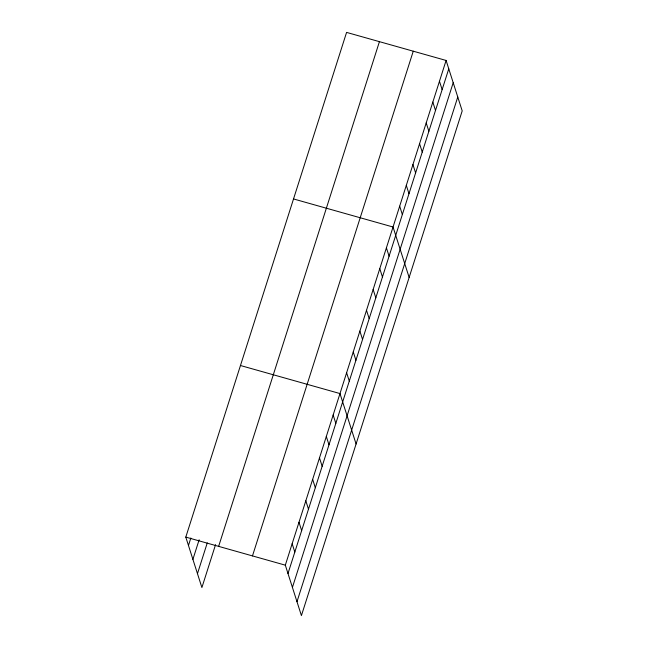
<?xml version="1.0" encoding="UTF-8"?>
<svg xmlns="http://www.w3.org/2000/svg" width="648" height="648" viewBox="0 0 648 648"><rect width="100%" height="100%" fill="white"/><g stroke="black" fill="none" stroke-linecap="round" stroke-linejoin="round"><path stroke-width="0.97" d="M215.565 544.644L201.901 587.55L185.798 537.111L346.583 32.4L446.099 60.45L462.202 110.889L301.417 615.6L285.322 565.169L446.099 60.45M188.471 545.478L190.844 538.01M192.902 559.362L199.139 539.776M197.47 573.666L207.271 542.886M218.643 546.369L379.428 41.658M252.477 555.911L413.262 51.192M287.987 573.529L448.772 68.818M292.418 587.412L453.203 82.701M296.986 601.717L457.772 97.006M293.528 198.952L393.044 227.011L409.139 277.441M240.465 365.513L339.989 393.563L356.084 443.993M185.798 537.111L285.322 565.169M439.474 81.275L442.139 89.635M432.84 102.092L435.505 110.452M426.206 122.909L428.871 131.277M419.572 143.734L422.245 152.094M412.938 164.552L415.611 172.911M406.312 185.369L408.977 193.728M399.678 206.186L402.343 214.553M386.411 247.828L389.084 256.187M379.777 268.645L382.45 277.012M373.151 289.47L375.816 297.829M366.517 310.287L369.182 318.646M359.883 331.104L362.548 339.471M353.249 351.929L355.922 360.288M346.615 372.746L349.288 381.105M333.153 415.012L335.818 423.379M326.317 436.469L328.99 444.828M319.488 457.917L322.153 466.276M312.652 479.366L315.325 487.725M305.824 500.815L308.489 509.174M298.987 522.264L301.652 530.631M292.151 543.713L294.824 552.08"/></g></svg>
